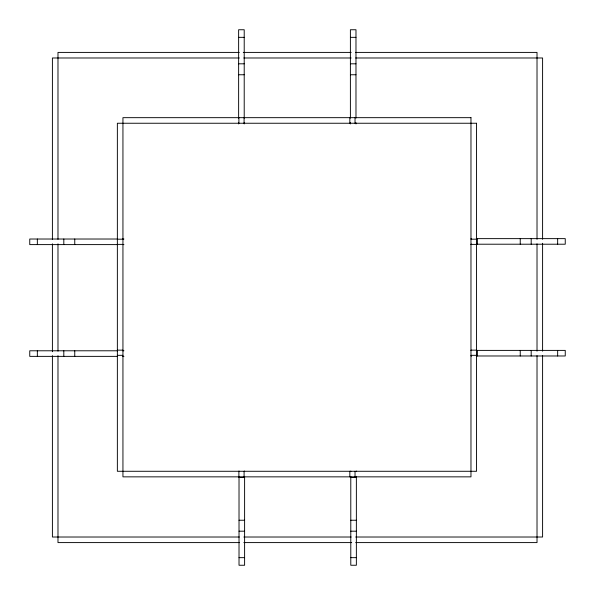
<?xml version="1.0" encoding="UTF-8"?>
<svg xmlns="http://www.w3.org/2000/svg" width="595" height="595" viewBox="0 0 595 595"><rect width="100%" height="100%" fill="white"/><g stroke="black" fill="none" stroke-linecap="round" stroke-linejoin="round"><path stroke-width="0.89" d="M238.632 37.344L244.21 37.344M350.396 37.344L355.981 37.344M239.331 52.405L57.983 52.405L57.983 239.331M243.266 52.405L351.184 52.405M355.408 52.405L537.017 52.405L537.017 239.331M239.331 57.983L52.405 57.983L52.405 239.592M243.816 57.983L351.184 57.983M355.669 57.983L542.595 57.983L542.595 239.331M238.632 63.814L244.21 63.814M350.396 63.814L355.981 63.814M238.632 74.762L244.21 74.762M350.396 74.762L355.981 74.762M471.062 238.632L471.642 238.632M476.342 238.632L565.25 238.632L565.25 244.21L476.342 244.21M117.602 239.019L29.75 239.019L29.75 244.605L117.602 244.605M122.719 239.019L123.938 239.019M117.364 239.19L122.942 239.19M470.972 239.19L476.558 239.19M471.062 244.21L471.642 244.21M117.364 244.381L122.942 244.381M470.972 244.381L476.558 244.381M122.719 244.605L123.938 244.605M117.364 350.143L122.942 350.143M470.972 350.143L476.558 350.143M471.062 350.396L471.642 350.396M476.342 350.396L565.25 350.396L565.25 355.981L476.342 355.981M117.602 350.79L29.75 350.79L29.75 356.368L117.602 356.368M122.719 350.79L123.938 350.79M117.364 355.327L122.942 355.327M470.972 355.327L476.558 355.327M471.062 355.981L471.642 355.981M122.719 356.368L123.938 356.368M239.019 477.398L244.605 477.398M350.79 477.398L356.368 477.398M239.019 520.238L244.605 520.238M350.79 520.238L356.368 520.238M239.019 531.186L244.605 531.186M350.79 531.186L356.368 531.186M239.331 537.017L52.405 537.017L52.405 355.669M243.816 537.017L351.184 537.017M355.669 537.017L542.595 537.017L542.595 355.408M239.592 542.595L57.983 542.595L57.983 355.669M243.816 542.595L351.734 542.595M355.669 542.595L537.017 542.595L537.017 355.669M239.019 557.656L244.605 557.656M350.79 557.656L356.368 557.656M557.656 238.632L557.656 244.21M557.656 350.396L557.656 355.981M542.595 243.266L542.595 351.184M537.017 243.816L537.017 351.184M531.186 238.632L531.186 244.21M531.186 350.396L531.186 355.981M520.238 238.632L520.238 244.21M520.238 350.396L520.238 355.981M477.398 238.632L477.398 244.21M477.398 350.396L477.398 355.981M356.368 471.062L356.368 471.642M356.368 476.342L356.368 565.25L350.79 565.25L350.79 476.342M355.981 118.085L355.981 29.75L350.396 29.75L350.396 118.085M355.981 122.719L355.981 123.938M355.029 117.669L355.029 123.247M355.029 471.277L355.029 476.855M350.79 471.062L350.79 471.642M350.396 122.719L350.396 123.938M349.838 117.669L349.838 123.247M349.838 471.277L349.838 476.855M244.605 471.062L244.605 471.642M244.605 476.342L244.605 565.25L239.019 565.25L239.019 476.342M244.21 118.085L244.21 29.75L238.632 29.75L238.632 118.085M244.21 122.719L244.21 123.938M244.084 117.669L244.084 123.247M244.084 471.277L244.084 476.855M239.019 471.062L239.019 471.642M238.893 117.669L238.893 123.247M238.893 471.277L238.893 476.855M238.632 122.719L238.632 123.938M74.762 239.019L74.762 244.605M74.762 350.79L74.762 356.368M63.814 239.019L63.814 244.605M63.814 350.79L63.814 356.368M57.983 243.816L57.983 351.184M52.405 243.816L52.405 351.734M37.344 239.019L37.344 244.605M37.344 350.79L37.344 356.368M470.972 117.669L122.942 117.669L122.942 476.855L470.972 476.855L470.972 117.669M476.558 123.247L117.364 123.247L117.364 471.277L476.558 471.277L476.558 123.247"/></g></svg>
